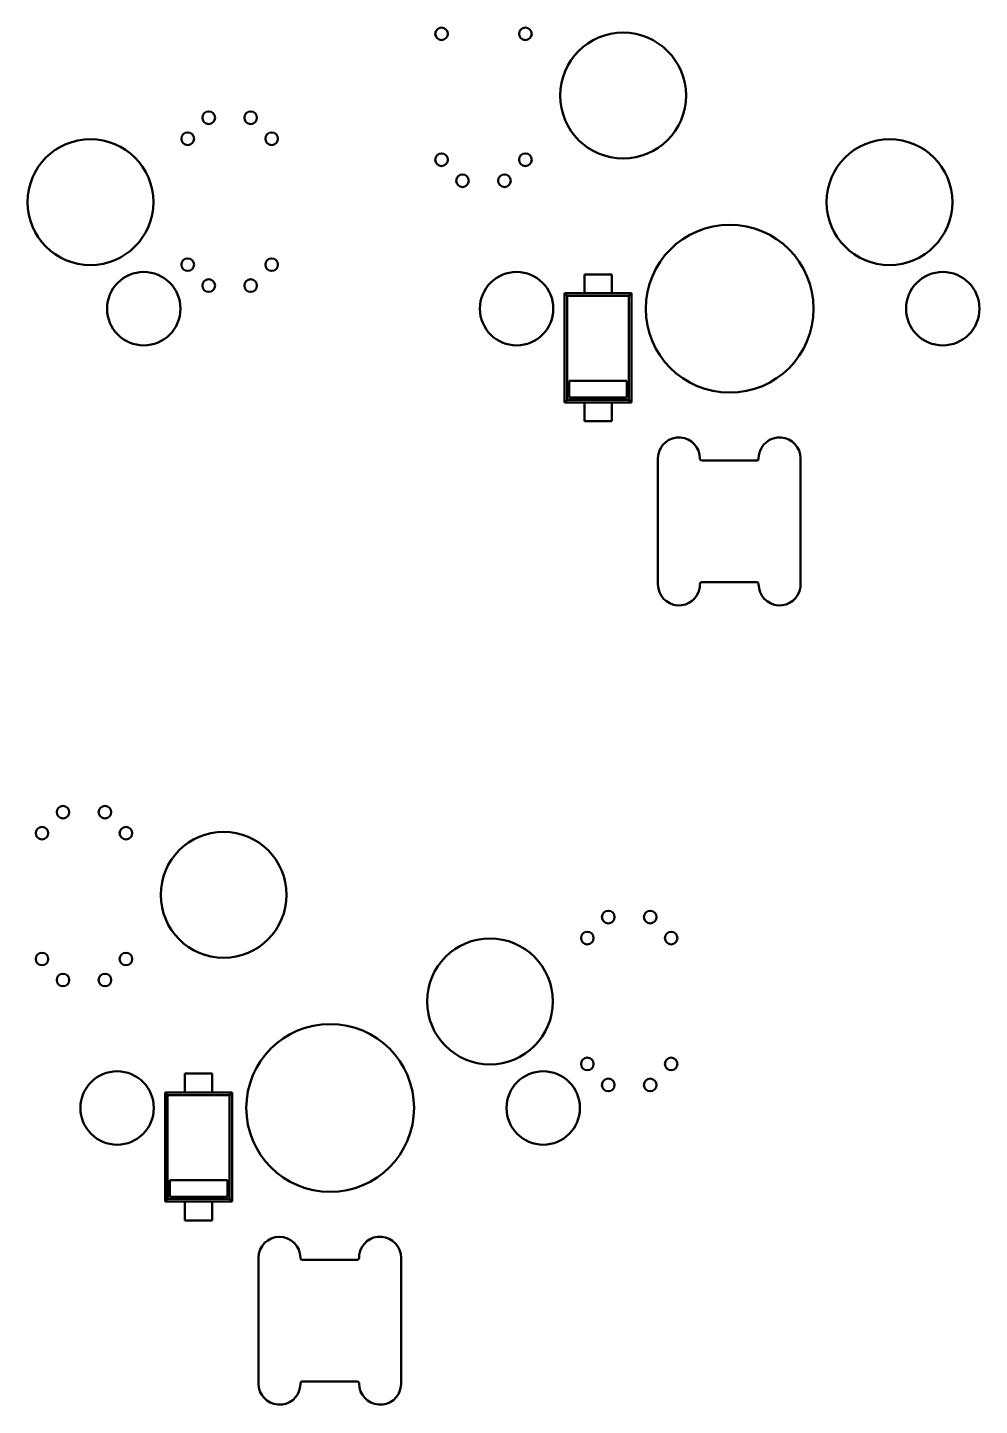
# Model space of a CAD drawing. Header units: millimetres. Extents: x 43 to 387, y 137 to 261.
# Drawn here: x 343.31 to 366.01, y 196.98 to 229.82 of the extents above; entities that cross this region are included whole.
import ezdxf

# ---------------------------------------------------------------- set-up
doc = ezdxf.new("R2010")
doc.units = ezdxf.units.MM
doc.header["$LTSCALE"] = 0.75
doc.layers.add('Visible', color=7, linetype='Continuous', lineweight=50)

msp = doc.modelspace()

# ---------------------------------------------------------------- linework, layer by layer
at = {"layer": 'Visible', "extrusion": (0, 0, -1)}
for p, q in [((357.242, 223.936), (356.592, 223.936)), ((356.592, 223.486), (356.592, 223.936)), ((357.242, 223.486), (357.242, 223.936)), ((356.592, 223.486), (356.117, 223.486)), ((356.117, 223.486), (356.18, 223.423)), ((356.117, 223.486), (356.117, 220.886)), ((357.654, 223.423), (356.18, 223.423)), ((356.18, 223.423), (356.18, 220.949)), ((357.242, 223.486), (356.592, 223.486)), ((357.717, 223.486), (357.242, 223.486)), ((357.717, 223.486), (357.654, 223.423)), ((357.654, 220.949), (357.654, 223.423)), ((357.717, 220.886), (357.717, 223.486)), ((356.23, 221.399), (357.604, 221.399)), ((356.23, 220.999), (356.23, 221.399)), ((357.604, 220.999), (357.604, 221.399)), ((356.117, 220.886), (356.18, 220.949)), ((356.117, 220.886), (356.592, 220.886)), ((356.18, 220.949), (357.654, 220.949)), ((356.23, 220.999), (357.604, 220.999)), ((356.592, 220.886), (357.242, 220.886)), ((356.592, 220.886), (356.592, 220.436)), ((357.242, 220.886), (357.717, 220.886)), ((357.242, 220.886), (357.242, 220.436)), ((357.717, 220.886), (357.654, 220.949)), ((356.592, 220.436), (357.242, 220.436)), ((358.345, 219.548), (358.347, 219.62)), ((358.345, 216.548), (358.345, 219.548)), ((359.345, 219.548), (359.347, 219.528)), ((359.395, 219.498), (360.695, 219.498)), ((360.695, 219.498), (360.715, 219.5)), ((360.745, 219.548), (360.747, 219.62)), ((361.745, 219.548), (361.745, 216.548)), ((359.345, 216.548), (359.342, 216.477)), ((359.395, 216.598), (359.375, 216.596)), ((360.695, 216.598), (359.395, 216.598)), ((360.745, 216.548), (360.743, 216.568)), ((361.745, 216.548), (361.742, 216.477)), ((347.717, 204.886), (347.067, 204.886)), ((347.067, 204.436), (347.067, 204.886)), ((347.717, 204.436), (347.717, 204.886)), ((347.067, 204.436), (346.592, 204.436)), ((346.592, 204.436), (346.655, 204.373)), ((346.592, 204.436), (346.592, 201.836)), ((348.129, 204.373), (346.655, 204.373)), ((346.655, 204.373), (346.655, 201.899)), ((347.717, 204.436), (347.067, 204.436)), ((348.192, 204.436), (347.717, 204.436)), ((348.192, 204.436), (348.129, 204.373)), ((348.129, 201.899), (348.129, 204.373)), ((348.192, 201.836), (348.192, 204.436)), ((346.705, 202.349), (348.079, 202.349)), ((346.705, 201.949), (346.705, 202.349)), ((348.079, 201.949), (348.079, 202.349)), ((346.592, 201.836), (346.655, 201.899)), ((346.592, 201.836), (347.067, 201.836)), ((346.655, 201.899), (348.129, 201.899)), ((346.705, 201.949), (348.079, 201.949)), ((347.067, 201.836), (347.717, 201.836)), ((347.067, 201.836), (347.067, 201.386)), ((347.717, 201.836), (348.192, 201.836)), ((347.717, 201.836), (347.717, 201.386)), ((348.192, 201.836), (348.129, 201.899)), ((347.067, 201.386), (347.717, 201.386)), ((348.82, 197.498), (348.82, 200.498)), ((349.82, 200.498), (349.822, 200.478)), ((349.87, 200.448), (351.17, 200.448)), ((351.17, 200.448), (351.19, 200.45)), ((351.22, 200.498), (351.222, 200.57)), ((352.22, 200.498), (352.22, 197.498)), ((349.82, 197.498), (349.817, 197.427)), ((349.87, 197.548), (349.85, 197.546)), ((351.17, 197.548), (349.87, 197.548)), ((351.22, 197.498), (351.218, 197.518)), ((352.22, 197.498), (352.217, 197.427))]:
    msp.add_line(p, q, dxfattribs=at)
at = {"layer": 'Visible'}
for centre, radius in [((353.185, 229.668), 0.15), ((355.185, 229.668), 0.15), ((357.515, 228.198), 1.5), ((347.635, 227.668), 0.15), ((348.635, 227.668), 0.15), ((347.135, 227.168), 0.15), ((349.135, 227.168), 0.15), ((344.815, 225.658), 1.5), ((363.865, 225.658), 1.5), ((353.185, 226.668), 0.15), ((355.185, 226.668), 0.15), ((353.685, 226.168), 0.15), ((354.685, 226.168), 0.15), ((360.055, 223.118), 2), ((347.135, 224.168), 0.15), ((349.135, 224.168), 0.15), ((346.085, 223.118), 0.875), ((354.975, 223.118), 0.875), ((365.135, 223.118), 0.875), ((347.635, 223.668), 0.15), ((348.635, 223.668), 0.15), ((344.16, 211.118), 0.15), ((345.16, 211.118), 0.15), ((343.66, 210.618), 0.15), ((345.66, 210.618), 0.15), ((347.99, 209.148), 1.5), ((357.16, 208.618), 0.15), ((358.16, 208.618), 0.15), ((356.66, 208.118), 0.15), ((358.66, 208.118), 0.15), ((354.34, 206.608), 1.5), ((343.66, 207.618), 0.15), ((345.66, 207.618), 0.15), ((344.16, 207.118), 0.15), ((345.16, 207.118), 0.15), ((350.53, 204.068), 2), ((356.66, 205.118), 0.15), ((358.66, 205.118), 0.15), ((345.45, 204.068), 0.875), ((355.61, 204.068), 0.875), ((357.16, 204.618), 0.15), ((358.16, 204.618), 0.15)]:
    msp.add_circle(centre, radius, dxfattribs=at)
at = {"layer": 'Visible', "extrusion": (0, 0, -1)}
for centre, radius, start, end in [((-358.844, 219.55), 0.501, 8.0344, 180.1684), ((-361.244, 219.55), 0.501, 8.0344, 180.1684), ((-358.846, 216.547), 0.501, 188.0344, 0.1684), ((-361.246, 216.547), 0.501, 188.0344, 0.1684), ((-349.32, 200.498), 0.5, 0, 180), ((-351.719, 200.5), 0.501, 8.0344, 180.1684), ((-349.321, 197.497), 0.501, 188.0344, 0.1684), ((-351.721, 197.497), 0.501, 188.0344, 0.1684)]:
    msp.add_arc(centre, radius, start, end, dxfattribs=at)
at = {"layer": 'Visible'}
for centre, start, end in [((359.39, 219.545), 200.4231, 275.5364), ((360.698, 219.544), 290.4231, 5.5364), ((359.391, 216.553), 110.4231, 185.5364), ((360.699, 216.552), 20.4231, 95.5364), ((349.865, 200.495), 200.4231, 275.5364), ((351.173, 200.494), 290.4231, 5.5364), ((349.866, 197.503), 110.4231, 185.5364), ((351.174, 197.502), 20.4231, 95.5364)]:
    msp.add_arc(centre, 0.0465, start, end, dxfattribs=at)

doc.saveas('drawing.dxf')
